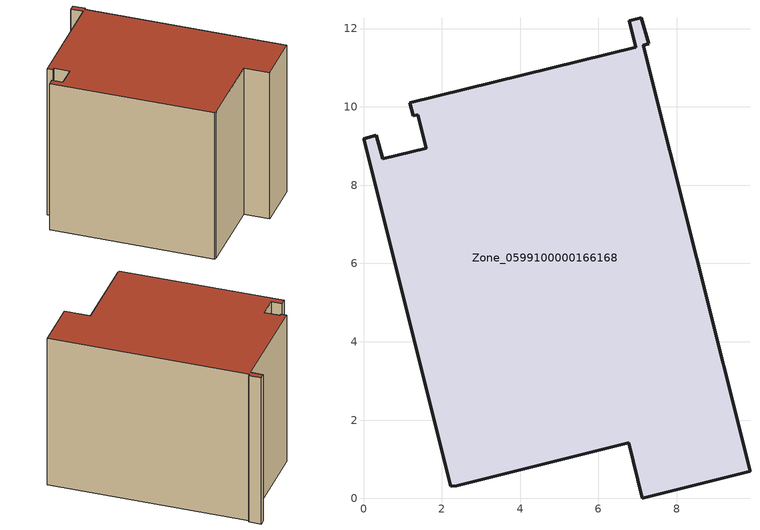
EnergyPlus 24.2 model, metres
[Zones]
Zone_0599100000166168
 floor ground (C_G): 7.1,12.28 7.29,11.61 7.15,11.57 9.87,0.69 7.12,0 6.77,1.42 2.38,0.32 2.23,0.31 0,9.19 0.33,9.27 0.49,8.67 1.6,8.94 1.38,9.8 1.27,9.77 1.18,10.1 6.95,11.52 6.79,12.2 z0
 wall outside (C_F): 6.95,11.52 1.18,10.1 1.27,9.77 1.38,9.8 1.6,8.94 0.49,8.67 0.33,9.27 0,9.19 2.23,0.31 2.38,0.32 6.77,1.42 7.12,0 9.87,0.69 7.15,11.57 7.29,11.61 7.1,12.28 6.79,12.2 6.95,11.52 z0:9.07
 roof outside (C_R): 9.87,0.69 7.15,11.57 7.29,11.61 7.1,12.28 6.79,12.2 6.95,11.52 1.18,10.1 1.27,9.77 1.38,9.8 1.6,8.94 0.49,8.67 0.33,9.27 0,9.19 2.23,0.31 2.38,0.32 6.77,1.42 7.12,0 z9.07
[BUILDING]
Pand.0599100000166168: North Axis=0; Terrain=City; Loads Convergence Tolerance Value=0.04; Temperature Convergence Tolerance Value=0.4; Solar Distribution=FullExterior; Maximum Number of Warmup Days=25; Minimum Number of Warmup Days=1
[Site:Location]
Rotterdam.The.Hague.AP_ZH_NLD Design_Conditions: Latitude=51.96; Longitude=4.45; Time Zone=1; Elevation=-4.5
[SITE:GROUNDTEMPERATURE:BUILDINGSURFACE]
18, 18, 18, 18, 18, 18, 18, 18, 18, 18, 18, 18
[MATERIAL] Thermal Absorptance=0.9; Solar Absorptance=0.7; Visible Absorptance=0.7
Name | Roughness | Thickness | Conductivity | Density | Specific Heat
G.TI.1975-1991 | MediumSmooth | 0.15 | 0.288461 | 540 | 1210
F.TI.1975-1991 | Rough | 0.3 | 0.230769 | 1920 | 840
R.TI.1975-1991 | MediumRough | 0.2 | 0.153846 | 1500 | 1000
[CONSTRUCTION]
C_G: G.TI.1975-1991
C_F: F.TI.1975-1991
C_R: R.TI.1975-1991
[ZONE]
Zone_0599100000166168: Type=1; Multiplier=1; Ceiling Height=Autocalculate; Volume=Autocalculate; Floor Area=autocalculate; Part of Total Floor Area=Yes
[ZONEINFILTRATION:DESIGNFLOWRATE]
Infil_Zone_0599100000166168: Zone or ZoneList or Space or SpaceList=Zone_0599100000166168; Schedule=AlwaysOn; Design Flow Rate Calculation Method=Flow/Area; Flow Rate per Floor Area=0.003; Constant Term Coefficient=1; Temperature Term Coefficient=0; Velocity Term Coefficient=0; Velocity Squared Term Coefficient=0
[HVACTEMPLATE:ZONE:IDEALLOADSAIRSYSTEM]
Zone_0599100000166168: Maximum Heating Supply Air Temperature=50; Minimum Cooling Supply Air Temperature=13; Maximum Heating Supply Air Humidity Ratio=0.0156; Minimum Cooling Supply Air Humidity Ratio=0.0077; Heating Limit=NoLimit; Cooling Limit=NoLimit; Dehumidification Control Type=ConstantSensibleHeatRatio; Cooling Sensible Heat Ratio=0.7; Dehumidification Setpoint=60; Humidification Control Type=None; Humidification Setpoint=30; Outdoor Air Method=None; Outdoor Air Flow Rate per Person=0.00944; Outdoor Air Flow Rate per Zone Floor Area=0; Outdoor Air Flow Rate per Zone=0; Demand Controlled Ventilation Type=None; Outdoor Air Economizer Type=NoEconomizer; Heat Recovery Type=None; Sensible Heat Recovery Effectiveness=0.7; Latent Heat Recovery Effectiveness=0.65
[ZONECONTROL:THERMOSTAT]
ThermostatControl_Zone_0599100000166168: Zone or ZoneList=Zone_0599100000166168; Control Type Schedule=DualSetpointControlType; Control 1=Thermostat_Zone_0599100000166168; Temperature Difference Between Cutout And Setpoint=0
[THERMOSTATSETPOINT:DUALSETPOINT]
Thermostat_Zone_0599100000166168: Heating Setpoint Temperature Schedule=HeatingSetpoint_Zone_0599100000166168; Cooling Setpoint Temperature Schedule=CoolingSetpoint_Zone_0599100000166168
[SCHEDULE:COMPACT]
HeatingSetpoint_Zone_0599100000166168: Through: 12/31, For: AllDays, Until: 24:00, 21
CoolingSetpoint_Zone_0599100000166168: Through: 12/31, For: AllDays, Until: 24:00, 24
DualSetpointControlType: Through: 12/31, For: AllDays, Until: 24:00, 4
AlwaysOn: Through: 12/31, For: AllDays, Until: 24:00, 1
